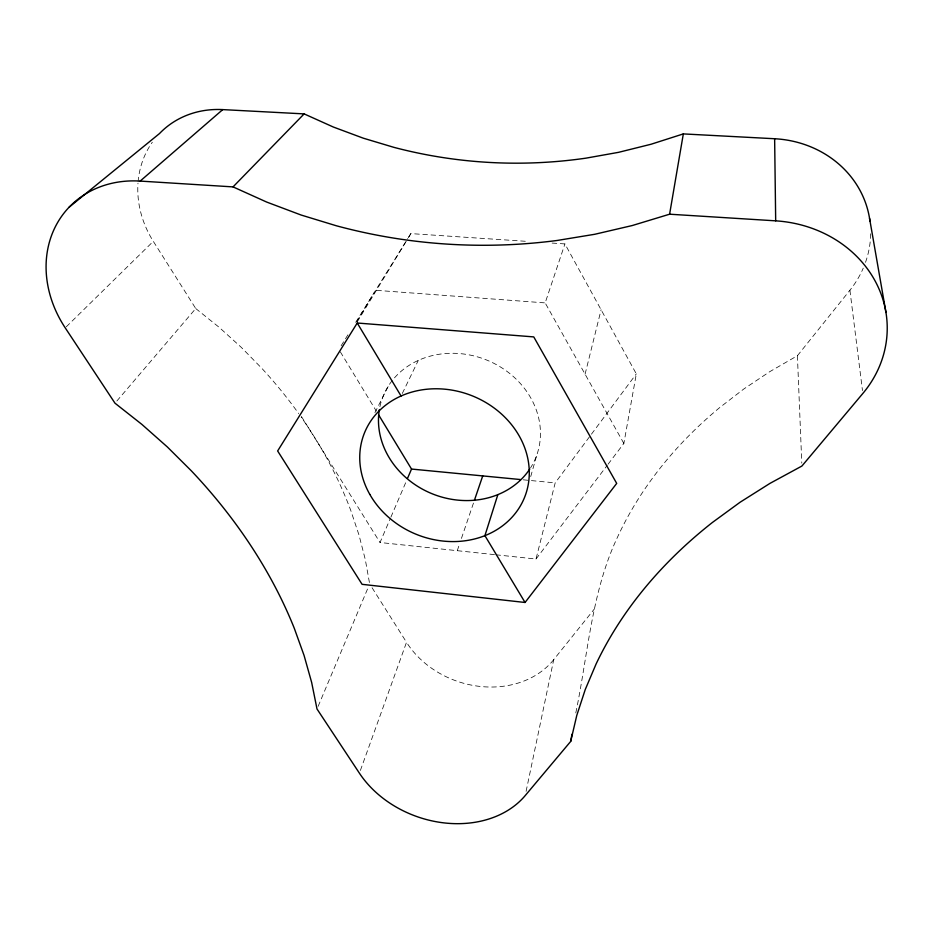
<?xml version="1.0" encoding="UTF-8"?>
<svg xmlns="http://www.w3.org/2000/svg" width="933" height="933" viewBox="0 0 933 933"><rect width="100%" height="100%" fill="white"/><g stroke="black" fill="none" stroke-linecap="round" stroke-linejoin="round"><path stroke-width="0.7" stroke-dasharray="4.67 3.5" d="M608.048 464.249L623.862 443.443L636.318 373.876L564.932 243.921L550.388 242.953M575.789 712.917C588.035 654.255 591.394 592.548 617.308 537.595A471.97 367.672 -1.3 0 1 719.646 407.616L743.753 389.038L769.713 371.696L797.412 355.718L849.916 290.233A104.169 95.656 -6.7 0 0 863.235 268.179M526.095 791.336L553.724 659.654L594.403 608.922M585.084 374.18L601.097 309.756M495.913 554.785L536.009 559.03L555.193 482.886L590.577 435.338M530.714 476.576L536.93 454.604M623.862 443.443L545.164 302.898L564.932 243.921M457.263 550.692L459.572 543.892M461.427 538.446L473.929 501.744M360.383 770.46L406.52 642.289L371.975 587.58M318.13 706.339L368.547 586.589M494.49 554.634L380.023 542.505L390.332 518.468M390.904 517.127L406.368 481.066M402.298 393.458L418.299 360.395M374.926 412.654L388.769 385.364M357.117 322.037L407.884 238.545M408.619 237.309L410.835 233.6L527.133 241.39M356.861 321.384L374.051 292.799M341.151 345.746L348.802 333.431M355.695 322.351L407.768 238.533M408.537 237.309L410.835 233.6M591.44 434.183L636.318 373.876M536.009 559.03L607.173 465.404M116.87 400.992L195.743 308.531L153.304 241.332A95.901 85.16 43.9 0 1 137.979 183.276M66.255 326.83L153.304 241.332M376.804 290.373L545.164 302.898M523.308 479.819L555.193 482.886M195.743 308.531L219.173 327.331L241.309 347.379L262.01 368.535A390.682 301.732 35.5 0 1 298.7 413.587M301.429 416.515L380.023 542.505M340.358 351.904L376.314 411.091M369.41 582.495L365.304 559.59L358.995 535.017L350.738 510.339A390.682 301.732 35.5 0 0 301.172 417.086M849.916 290.233L862.477 390.6M797.412 355.718L801.785 463.141M379.906 406.695A82.291 72.203 21.6 0 1 486.711 360.056A82.291 72.203 21.6 0 1 530.62 467.736M138.096 181.83A95.901 85.16 43.9 0 1 152.324 142.224M553.724 659.654A87.457 72.249 18.7 0 1 406.52 642.289M870.676 233.775A104.169 95.656 -6.7 0 1 865.311 262.908"/><path stroke-width="1.4" d="M669.602 214.205L775.685 220.841A120.59 108.135 -1.4 0 1 876.542 283.679A120.59 108.135 -1.4 0 1 862.838 393.469L801.902 466.045L769.935 483.399L740.067 502.257L712.404 522.468A544.161 403.138 0.7 0 0 596.129 663.911L585.248 689.545L576.781 715.413L570.693 741.408L525.209 795.581A99.166 78.022 19.5 0 1 359.403 773.177L317.01 708.998L311.645 682.408L304.076 655.467L294.303 628.329A439.979 321.15 34.8 0 0 191.253 470.745L167.38 446.989L141.909 424.422L114.992 403.196L65.217 327.845A110.036 94.21 41.5 0 1 55.548 226.346A110.036 94.21 41.5 0 1 140.172 181.084L233.04 186.892L266.686 202.064L301.126 215.033L336.277 225.751A725.221 639.28 -83.9 0 0 557.129 240.469L594.718 234.288L632.247 225.541L669.602 214.205L683.329 133.909L774.635 138.737A104.169 95.656 -6.7 0 1 869.941 221.028M570.693 741.408L571.976 734.283M497.849 494.642L484.915 535.635L525.057 602.473L616.701 483.399L533.758 336.906L357.234 323.016L277.637 450.966L362.086 584.326L525.057 602.473M474.384 500.38L482.723 475.912M407.511 478.396L411.523 469.054L378.565 414.788M233.04 186.892L304.135 113.896L333.338 127.028L363.275 138.177L393.843 147.332A608.852 540.289 -81.2 0 0 585.947 158.155L618.544 152.336L651.036 144.253L683.329 133.909M140.172 181.084L222.742 109.604L304.135 113.896M68.995 207.313L159.473 133.571A95.901 85.16 43.9 0 1 222.742 109.604M411.523 469.054L520.404 479.539M357.234 323.016L401.062 396M869.533 218.252L885.965 312.473M774.635 138.737L775.685 220.841M529.827 468.961A82.291 72.203 21.6 0 1 432.97 494.093A82.291 72.203 21.6 0 1 379.358 409.564M369.806 494.385A86.279 74.675 21.9 0 0 516.555 511.716A86.279 74.675 21.9 0 0 447.164 389.434A86.279 74.675 21.9 0 0 369.806 494.385"/></g></svg>
